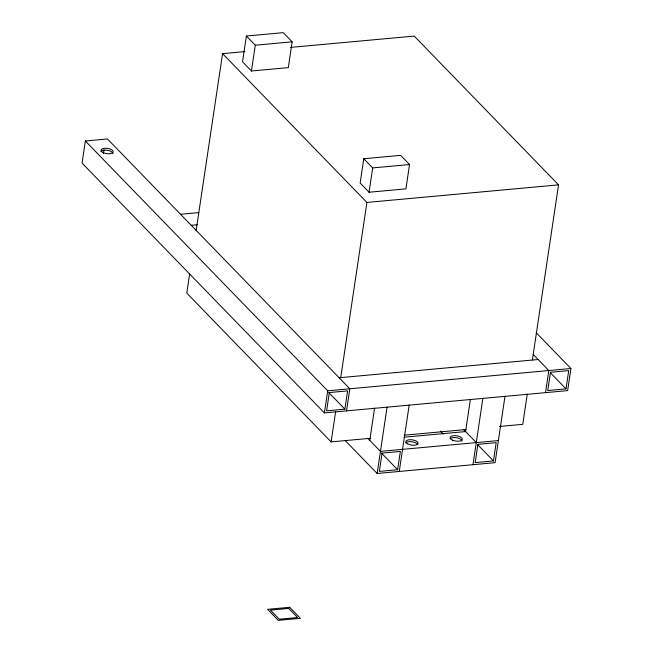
<?xml version="1.0" encoding="UTF-8"?>
<svg xmlns="http://www.w3.org/2000/svg" width="653" height="653" viewBox="0 0 653 653"><rect width="100%" height="100%" fill="white"/><g stroke="black" fill="none" stroke-linecap="round" stroke-linejoin="round"><path stroke-width="0.98" d="M346.523 410.884L349.82 388.78L107.476 138.958L85.363 140.991L82.058 163.095L324.41 412.908L567.637 390.616L570.942 368.512L536.219 332.72M103.403 153.553L103.974 149.708M189.639 273.991L186.782 293.107L331.12 441.901L370.667 438.269M196.104 230.729L222.567 53.644L244.875 51.603M246.393 36.029L242.532 61.815L251.446 70.997L288.3 67.626L292.152 41.833L283.247 32.65L246.393 36.029L255.299 45.212L292.152 41.833M251.446 70.997L255.299 45.212M324.41 412.908L327.708 390.804L85.363 140.991M363.778 158.736L360.146 183.052L369.059 192.235L405.913 188.856L409.545 164.54L400.632 155.357L363.778 158.736L372.692 167.919L409.545 164.54M331.12 441.901L335.634 411.716M340.744 377.507L366.913 202.438L222.567 53.644M369.059 192.235L372.692 167.919M344.89 409.145L347.616 390.869L329.341 392.551L326.606 410.819L344.89 409.145L328.59 392.347M369.761 440.359L374.561 408.207M504.989 396.363L495.08 462.675L377.148 473.482L387.058 407.17M397.628 469.719L400.362 451.443L382.078 453.117L379.352 471.393L397.628 469.719L381.336 452.921M399.261 471.458L409.17 405.146M470.38 399.424L465.581 431.576L403.987 437.216M472.968 464.699L482.877 398.387M493.448 460.928L496.182 442.661L477.898 444.334L475.172 462.61L493.448 460.928L477.865 444.873M527.273 394.151L522.759 424.328L499.439 426.466M532.383 359.942L558.552 184.864L414.206 36.078L290.503 47.416M545.524 392.641L548.83 370.537L533.24 354.473M566.012 388.878L568.739 370.602L550.463 372.275L547.728 390.551L566.012 388.878L550.422 372.806M180.53 214.274L198.806 212.6M366.913 202.438L558.552 184.864M191.223 225.293L197.32 224.738M339.127 377.761L538.137 359.517M327.708 390.804L570.942 368.512M404.125 435.208L465.981 429.535M498.386 440.571L380.454 451.378L367.704 438.236M463.524 429.454L476.274 442.595M440.383 431.111L443.216 434.033M345.274 440.628L377.148 473.482M405.815 442.881A6.195 2.677 8.5 0 1 411.937 441.738A6.195 2.677 8.5 0 1 417.667 444.546M450.097 438.759A6.195 2.677 8.5 0 1 457.141 437.853A6.195 2.677 8.5 0 1 462.022 441.289M100.782 151.692A6.195 2.677 8.5 0 1 107.125 150.255A6.195 2.677 8.5 0 1 112.945 153.439M289.72 607.298L267.608 609.331L278.292 620.35L300.404 618.326L289.72 607.298M288.724 608.433L270.448 610.106L279.288 619.215L297.564 617.542L288.724 608.433M407.431 443.762A6.195 2.677 8.5 0 0 417.814 444.007A6.195 2.677 8.5 0 0 410.631 439.689A6.195 2.677 8.5 0 0 407.431 443.762M452.733 440.253A6.195 2.677 8.5 0 0 462.308 439.371A6.195 2.677 8.5 0 0 453.509 435.682A6.195 2.677 8.5 0 0 452.733 440.253M103.133 152.573A6.195 2.677 8.5 0 0 113.149 152.214A6.195 2.677 8.5 0 0 105.043 148.207A6.195 2.677 8.5 0 0 103.133 152.573"/></g></svg>
